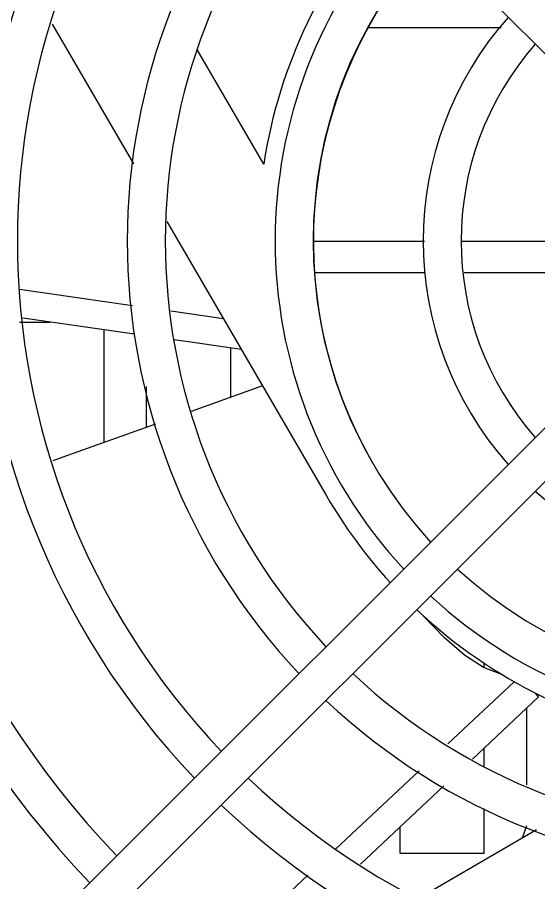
# Model space of a CAD drawing. Header units: millimetres. Extents: x -2 to 101, y -1 to 125.
# Drawn here: x 6.779 to 9.247, y 35.66 to 39.759 of the extents above; entities that cross this region are included whole.
import ezdxf

# ---------------------------------------------------------------- set-up
doc = ezdxf.new("R2010")
doc.units = ezdxf.units.MM

msp = doc.modelspace()

# ---------------------------------------------------------------- linework, layer by layer
for p, q in [((5.3829, 43.4798), (9.5193, 39.3435)), ((6.9437, 39.7266), (7.3287, 39.0646)), ((8.44, 39.7111), (9.0694, 39.7111)), ((7.946, 39.0639), (7.6322, 39.6037)), ((7.4872, 38.7919), (8.2432, 37.4917)), ((8.1808, 38.6981), (8.7068, 38.6981)), ((8.8802, 38.6981), (9.4049, 38.6981)), ((8.186, 38.55), (8.7074, 38.55)), ((8.8948, 38.55), (9.417, 38.55)), ((7.3242, 38.393), (6.7898, 38.4704)), ((7.7555, 38.3305), (7.5062, 38.3667)), ((7.3348, 38.2578), (6.8054, 38.3341)), ((6.79, 38.3155), (6.9349, 38.3155)), ((7.19, 37.7448), (7.19, 38.2787)), ((7.8401, 38.185), (7.5217, 38.2309)), ((7.79, 37.9589), (7.79, 38.1922)), ((9.5193, 38.0565), (5.3829, 33.9202)), ((7.39, 38.0107), (7.39, 37.8162)), ((7.9404, 38.0126), (7.603, 37.8922)), ((9.6465, 37.9293), (5.5102, 33.793)), ((8.99, 36.6783), (8.99, 36.7025)), ((9.1309, 36.6122), (8.8167, 36.3174)), ((9.2472, 36.5406), (8.9335, 36.2458)), ((9.2472, 36.5406), (9.2321, 36.5578)), ((9.19, 36.4869), (9.19, 36.1235)), ((8.99, 36.2112), (8.99, 36.2989)), ((8.6811, 36.19), (8.2872, 35.8203)), ((8.798, 36.1184), (8.4035, 35.7475)), ((8.99, 35.8), (8.99, 36.0121)), ((8.59, 35.9228), (8.59, 35.8)), ((9.2366, 35.91), (8.6813, 35.5871)), ((9.1894, 35.9295), (9.1692, 35.8708)), ((8.59, 35.8), (8.99, 35.8)), ((8.155, 35.6961), (7.7738, 35.3381))]:
    msp.add_line(p, q)
for points in [[(7.433, 37.8315), (6.9951, 37.6752), (6.9483, 37.6587)], [(9.073, 36.6463), (8.9865, 36.6796), (8.896, 36.7375), (8.8009, 36.8192), (8.7007, 36.9248)]]:
    msp.add_lwpolyline(points)
for centre, radius, start, end in [((10.29, 38.7), 4.39, 136.1756, 223.8244), ((10.29, 38.7), 4.21, 136.2259, 223.7741), ((10.29, 38.7), 3.69, 136.4027, 223.5973), ((10.29, 38.7), 3.51, 136.4745, 223.5255), ((10.29, 38.7), 2.99, 136.7317, 223.2683), ((10.29, 38.7), 2.81, 136.8427, 223.1573), ((10.318, 38.6981), 2.4, 137.6053, 171.2334), ((10.29, 38.7), 2.29, 137.2522, 222.7478), ((10.29, 38.7), 2.11, 137.447, 222.553), ((10.29, 38.6981), 2.1092, 137.4094, 209.8606), ((10.29, 38.7), 1.59, 138.2569, 221.7431), ((10.29, 38.7), 1.41, 138.6808, 221.3192), ((10.29, 38.7), 1.59, 228.2507, 311.7493), ((10.318, 38.6981), 2.4, 210.1758, 222.343), ((10.29, 38.7), 2.11, 227.447, 312.553), ((10.29, 38.7), 2.29, 227.2603, 312.7397), ((10.318, 38.6981), 2.4, 226.6521, 261.2334), ((10.29, 38.7), 2.81, 226.8427, 313.1573), ((10.29, 38.7), 2.99, 226.7317, 313.2683), ((10.29, 38.7), 3.51, 226.4685, 313.5315), ((10.29, 38.7), 3.69, 226.3967, 313.6033)]:
    msp.add_arc(centre, radius, start, end)

doc.saveas('drawing.dxf')
